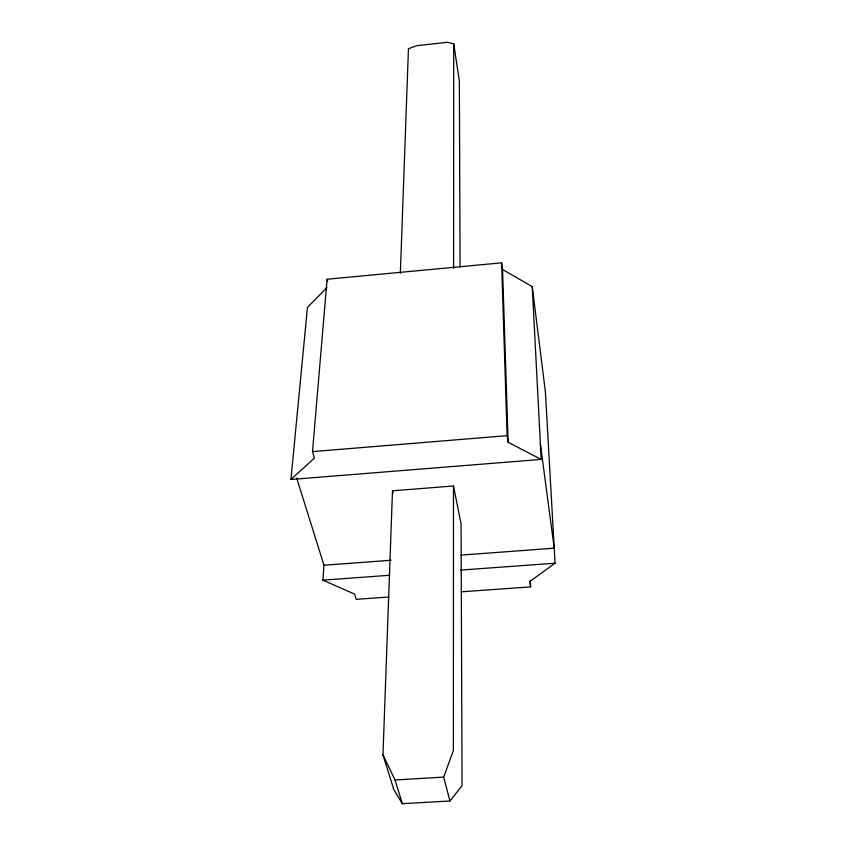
<?xml version="1.0" encoding="UTF-8"?>
<svg xmlns="http://www.w3.org/2000/svg" width="846" height="846" viewBox="0 0 846 846"><rect width="100%" height="100%" fill="white"/><g stroke="black" fill="none" stroke-linecap="round" stroke-linejoin="round"><path stroke-width="1.27" d="M453.488 485.995L453.361 750.635L443.653 777.114L449.945 800.982L402.347 803.7L393.845 789.667L382.963 754.886L392.491 490.796L453.488 485.995L461.059 523.78L462.064 785.701L449.945 800.982M453.604 268.309L453.72 43.812L447.587 42.3L416.771 45.673L408.449 48.761L400.348 273.279M388.959 597.001L356.166 599.338L354.622 594.114L322.876 580.145L323.965 565.234L296.682 478.001M326.916 287.619L307.458 307.384L290.939 479.471L314.416 458.077L312.502 451.616L327.106 279.222L501.604 262.831L502.556 269.493L508.129 442.289L541.176 459.41L532.261 286.678L502.556 269.493M532.261 286.678L545.416 392.121L555.061 563.203L529.786 581.53L530.611 586.881L461.102 591.84M312.502 451.616L507.103 435.658L508.129 442.289M290.939 479.471L541.176 459.41M323.965 565.234L391.064 560.264M460.795 555.103L554.215 548.197L540.393 444.15M322.876 580.145L389.773 575.259M460.615 570.088L555.061 563.203M382.963 754.886L395.008 779.97L443.653 777.114M395.008 779.97L402.347 803.7M327.106 279.222L327.656 281.39M392.491 490.796L393.104 493.292M453.72 43.812L459.357 81.121L460.076 267.135M530.336 580.324L530.611 586.881M501.604 262.831L507.103 435.658"/></g></svg>
